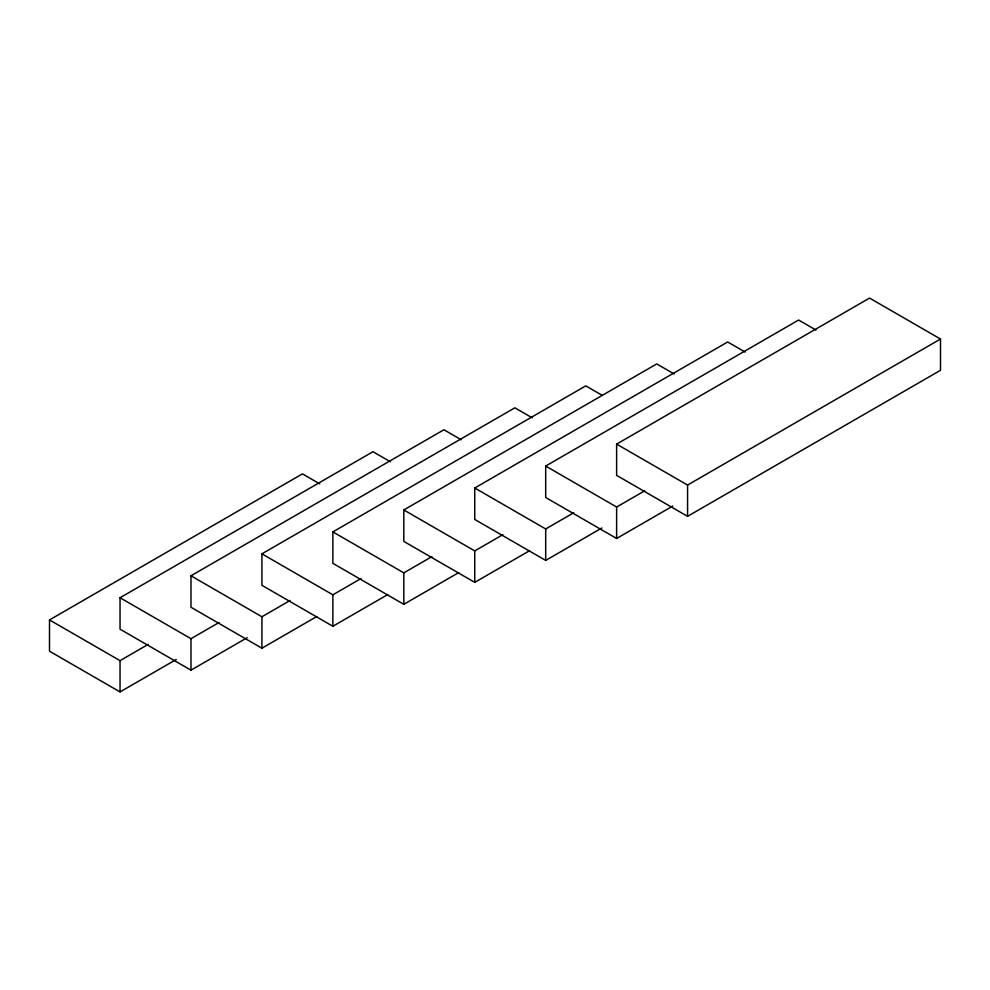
<?xml version="1.0" encoding="UTF-8"?>
<svg xmlns="http://www.w3.org/2000/svg" width="990" height="990" viewBox="0 0 990 990"><rect width="100%" height="100%" fill="white"/><g stroke="black" fill="none" stroke-linecap="round" stroke-linejoin="round"><path stroke-width="1.49" d="M176.257 659.476L120.038 691.923L49.5 651.197L49.5 619.926L302.433 473.888L319.745 483.875M247.191 637.696L190.983 670.156L120.038 629.195L120.038 597.737L372.982 451.712L390.382 461.761M316.788 616.523L261.917 648.202L190.983 607.254L190.983 575.796L443.916 429.759L461.315 439.808M387.733 594.582L332.863 626.262L261.917 585.3L261.917 553.843L514.862 407.818L532.261 417.867M458.667 572.628L403.809 604.308L332.863 563.347L332.863 531.902L585.795 385.865L601.858 395.146M49.5 619.926L120.038 660.652L148.141 644.428M529.613 550.688L474.742 582.355L403.809 541.406L403.809 509.949L656.741 363.924L674.14 373.96M120.038 597.737L190.983 638.699L219.087 622.475M601.895 527.967L545.688 560.414L474.742 519.453L474.742 488.008L727.675 341.971L745.086 352.019M190.983 575.796L261.917 616.758L290.033 600.522M672.829 506.014L616.621 538.461L545.688 497.512L545.688 466.055L798.621 320.03L816.02 330.066M261.917 553.843L332.863 594.804L360.966 578.581M616.621 444.114L869.554 298.077L940.5 339.038L940.5 370.297L687.567 516.335L616.621 475.373L616.621 444.114L687.567 485.063L940.5 339.038M332.863 531.902L403.809 572.851L431.912 556.628M403.809 509.949L474.742 550.91L502.846 534.687M474.742 488.008L545.688 528.957L573.792 512.733M545.688 466.055L616.621 507.016L644.725 490.793M687.567 485.063L687.567 516.335M616.621 507.016L616.621 538.461M545.688 528.957L545.688 560.414M474.742 550.91L474.742 582.355M403.809 572.851L403.809 604.308M332.863 594.804L332.863 626.262M261.917 616.758L261.917 648.202M190.983 638.699L190.983 670.156M120.038 660.652L120.038 691.923"/></g></svg>
